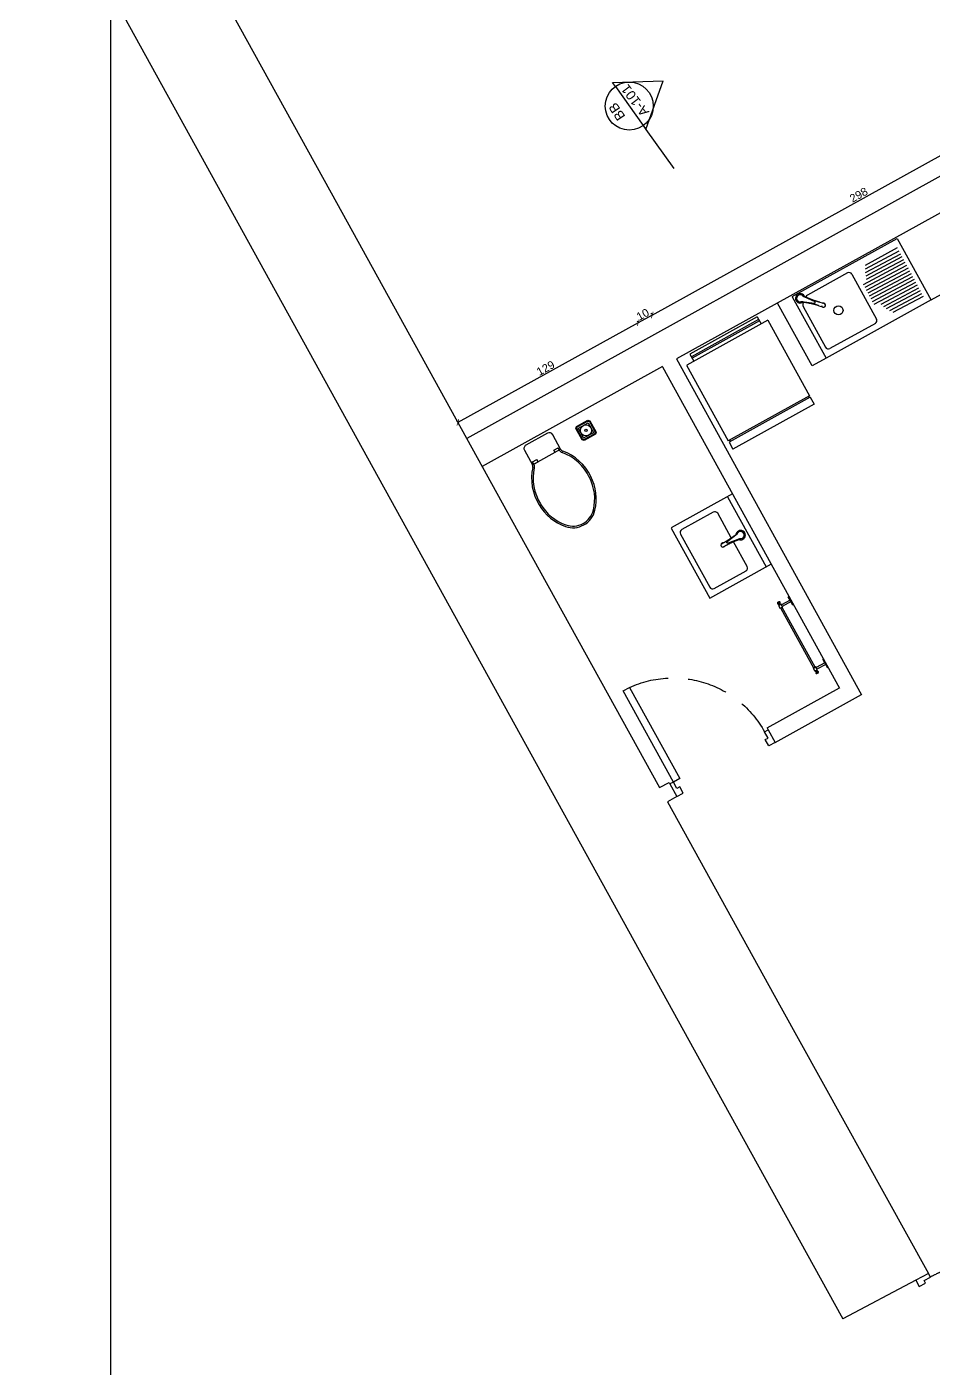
# Model space of a CAD drawing. Header units: millimetres. Extents: x 6031 to 12008, y 2 to 5193.
# Drawn here: x 8519 to 9085, y 3660 to 4498 of the extents above; entities that cross this region are included whole.
import ezdxf

# ---------------------------------------------------------------- set-up
doc = ezdxf.new("R2010")
doc.units = ezdxf.units.MM
doc.linetypes.add('HIDDEN', pattern=[0.375, 0.25, -0.125])
for name, color, linetype in [('A-DOOR-FULL', 3, 'Continuous'), ('A-FURN', 9, 'Continuous'), ('A-WALL-FULL-EXTR', 1, 'Continuous'), ('A-WALL-FULL-INTR', 2, 'Continuous'), ('QUOTE', 5, 'Continuous')]:
    doc.layers.add(name, color=color, linetype=linetype)
doc.styles.get("Standard").update_dxf_attribs({"font": 'arial.ttf'})
doc.dimstyles.new('ISO-25', dxfattribs={"dimtxt": 2.5, "dimasz": 2.5, "dimexe": 1.25, "dimexo": 0.625, "dimtad": 1, "dimtxsty": 'Standard', "dimcen": 2.5, "dimadec": 0, "dimazin": 0, "dimtfac": 1, "dimtmove": 0, "dimatfit": 3, "dimfxl": 1, "dimarcsym": 0})

# ---------------------------------------------------------------- blocks, each defined once
blk = doc.blocks.new('DOOR-65')
for points in [[(-0.07, 0.74), (-0.07, 0.09), (-0.025, 0.09), (-0.025, 0.74), (-0.07, 0.74)], [(-0.675, 0.09), (-0.7, 0.09), (-0.7, 0), (-0.655, 0), (-0.655, 0.045), (-0.675, 0.045), (-0.675, 0.09)], [(-0.025, 0.09), (0, 0.09), (0, 0), (-0.045, 0), (-0.045, 0.045), (-0.025, 0.045), (-0.025, 0.09)]]:
    blk.add_lwpolyline(points)
at = {"linetype": 'HIDDEN'}
blk.add_arc((-0.0221, 0.0889), 0.6529, 94.20758, 179.89952, dxfattribs=at)
blk = doc.blocks.new('_ArchTick')
at = {"color": 0, "linetype": 'ByBlock', "const_width": 0.15}
blk.add_lwpolyline([(-0.5, -0.5), (0.5, 0.5)], dxfattribs=at)
blk = doc.blocks.new('*D61')
at = {"layer": 'Defpoints', "color": 0, "transparency": 16777216}
for p in [(9170.17, 4462.44), (9170.17, 4462.44), (8909.25, 4317.81)]:
    blk.add_point(p, dxfattribs=at)
at = {"layer": 'QUOTE', "color": 0, "lineweight": -2, "transparency": 16777216}
for p, q in [((8909.25, 4317.81), (9170.17, 4462.44)), ((9169.87, 4462.99), (9169.56, 4463.53)), ((8908.95, 4318.36), (8908.65, 4318.91))]:
    blk.add_line(p, q, dxfattribs=at)
at = {"layer": 'QUOTE', "color": 0, "lineweight": -2, "transparency": 16777216, "xscale": 3, "yscale": 3, "zscale": 3}
for p, rotation in [((9170.17, 4462.44), 29.00000000000006), ((8909.25, 4317.81), 209.0000000000001)]:
    blk.add_blockref('_ArchTick', p, dxfattribs=dict(at, rotation=rotation))
at = {"layer": 'QUOTE', "color": 0, "transparency": 16777216, "insert": (9038.17, 4392.91), "char_height": 5, "attachment_point": 5, "rotation": 29}
blk.add_mtext('298', dxfattribs=at)
blk = doc.blocks.new('*D75')
at = {"layer": 'Defpoints', "color": 0, "transparency": 16777216}
for p in [(8909.25, 4317.81), (8900.48, 4312.98), (8900.48, 4312.98)]:
    blk.add_point(p, dxfattribs=at)
at = {"layer": 'QUOTE', "color": 0, "lineweight": -2, "transparency": 16777216}
for p, q in [((8909.25, 4317.81), (8900.48, 4312.98)), ((8908.95, 4318.36), (8908.65, 4318.91)), ((8900.18, 4313.52), (8899.88, 4314.07))]:
    blk.add_line(p, q, dxfattribs=at)
at = {"layer": 'QUOTE', "color": 0, "lineweight": -2, "transparency": 16777216, "xscale": 3, "yscale": 3, "zscale": 3}
for p, rotation in [((8909.25, 4317.81), 28.87865735082623), ((8900.48, 4312.98), 208.8786573508263)]:
    blk.add_blockref('_ArchTick', p, dxfattribs=dict(at, rotation=rotation))
at = {"layer": 'QUOTE', "color": 0, "transparency": 16777216, "insert": (8903.33, 4318.18), "char_height": 5, "attachment_point": 5, "rotation": 28.87866}
blk.add_mtext('10', dxfattribs=at)
blk = doc.blocks.new('*D98')
at = {"layer": 'Defpoints', "color": 0, "transparency": 16777216}
for p in [(8900.48, 4312.98), (8787.84, 4250.77), (8787.84, 4250.77)]:
    blk.add_point(p, dxfattribs=at)
at = {"layer": 'QUOTE', "color": 0, "lineweight": -2, "transparency": 16777216}
for p, q in [((8900.48, 4312.98), (8787.84, 4250.77)), ((8900.18, 4313.52), (8899.88, 4314.07)), ((8787.53, 4251.32), (8787.23, 4251.87))]:
    blk.add_line(p, q, dxfattribs=at)
at = {"layer": 'QUOTE', "color": 0, "lineweight": -2, "transparency": 16777216, "xscale": 3, "yscale": 3, "zscale": 3}
for p, rotation in [((8900.48, 4312.98), 28.90625091764386), ((8787.84, 4250.77), 208.9062509176439)]:
    blk.add_blockref('_ArchTick', p, dxfattribs=dict(at, rotation=rotation))
at = {"layer": 'QUOTE', "color": 0, "transparency": 16777216, "insert": (8842.62, 4284.66), "char_height": 5, "attachment_point": 5, "rotation": 28.90625}
blk.add_mtext('129', dxfattribs=at)

msp = doc.modelspace()

# ---------------------------------------------------------------- linework, layer by layer
at = {"layer": 'A-DOOR-FULL'}
msp.add_lwpolyline([(9082.998, 3716.698), (9081.828, 3718.908), (9073.874, 3714.697), (9075.979, 3710.72), (9079.957, 3712.825), (9079.021, 3714.593), (9082.998, 3716.698)], dxfattribs=at)
at = {"layer": 'A-DOOR-FULL', "linetype": 'HIDDEN'}
msp.add_arc((9114.35, 3659.448), 65.272, 32.095228, 118.706284, dxfattribs=at)
at = {"layer": 'A-FURN'}
for p, q in [((8996.61, 4329.309), (9062.207, 4365.67)), ((9062.229, 4359.782), (9042.21, 4348.686)), ((9062.191, 4365.661), (9083.361, 4327.215)), ((9067.115, 4350.588), (9040.997, 4336.719)), ((9063.364, 4357.653), (9042.165, 4346.398)), ((9064.301, 4355.887), (9042.284, 4344.196)), ((9065.239, 4354.12), (9042.55, 4342.073)), ((9066.177, 4352.354), (9042.953, 4340.023)), ((9031.245, 4344.147), (9006.315, 4330.328)), ((9033.933, 4343.314), (9049.369, 4315.283)), ((9068.053, 4348.821), (9041.935, 4334.953)), ((9068.991, 4347.055), (9042.873, 4333.186)), ((9069.929, 4345.288), (9043.81, 4331.42)), ((9070.867, 4343.522), (9044.748, 4329.654)), ((9071.805, 4341.755), (9045.686, 4327.887)), ((9072.743, 4339.989), (9046.624, 4326.121)), ((9073.681, 4338.222), (9047.562, 4324.354)), ((9074.619, 4336.456), (9051.998, 4324.445)), ((9075.557, 4334.69), (9053.624, 4323.044)), ((8996.602, 4329.304), (9017.771, 4290.859)), ((9003.58, 4325.59), (9003.287, 4324.611)), ((9003.58, 4325.59), (9003.703, 4325.865)), ((9005.098, 4328.981), (9005.179, 4329.162)), ((9013.895, 4325.768), (9015.304, 4325.353)), ((9076.494, 4332.923), (9055.398, 4321.722)), ((9077.432, 4331.157), (9057.338, 4320.487)), ((9078.37, 4329.39), (9059.466, 4319.353)), ((9003.424, 4323.094), (9017.428, 4297.662)), ((9013.272, 4323.662), (9014.682, 4323.246)), ((9048.589, 4312.607), (9020.14, 4296.837)), ((9017.781, 4290.864), (9009.037, 4286.018)), ((8861.921, 4248.211), (8868.935, 4252.059)), ((8862.343, 4247.872), (8868.994, 4251.521)), ((8863.187, 4247.194), (8869.112, 4250.445)), ((8868.935, 4252.059), (8870.292, 4251.663)), ((8868.994, 4251.521), (8869.954, 4251.241)), ((8869.112, 4250.445), (8869.276, 4250.397)), ((8869.276, 4250.397), (8872.527, 4244.473)), ((8869.954, 4251.241), (8873.603, 4244.591)), ((8870.292, 4251.663), (8874.141, 4244.65)), ((8852.015, 4233.94), (8847.043, 4243.001)), ((8861.526, 4246.853), (8861.921, 4248.211)), ((8865.374, 4239.839), (8861.526, 4246.853)), ((8862.064, 4246.912), (8862.343, 4247.872)), ((8865.713, 4240.261), (8862.064, 4246.912)), ((8863.139, 4247.03), (8863.187, 4247.194)), ((8866.39, 4241.106), (8863.139, 4247.03)), ((8872.479, 4244.308), (8866.555, 4241.058)), ((8873.323, 4243.631), (8866.673, 4239.982)), ((8873.745, 4243.292), (8866.732, 4239.444)), ((8872.527, 4244.473), (8872.479, 4244.308)), ((8873.603, 4244.591), (8873.323, 4243.631)), ((8874.141, 4244.65), (8873.745, 4243.292)), ((8829.393, 4233.317), (8834.366, 4224.256)), ((8834.366, 4224.256), (8852.015, 4233.94)), ((8847.786, 4233.331), (8850.416, 4234.774)), ((8848.508, 4232.016), (8847.786, 4233.331)), ((8851.138, 4233.459), (8850.416, 4234.774)), ((8866.732, 4239.444), (8865.374, 4239.839)), ((8866.673, 4239.982), (8865.713, 4240.261)), ((8866.555, 4241.058), (8866.39, 4241.106)), ((8834.521, 4226.052), (8837.151, 4227.495)), ((8835.242, 4224.737), (8834.521, 4226.052)), ((8835.242, 4224.737), (8837.872, 4226.18)), ((8837.872, 4226.18), (8837.151, 4227.495)), ((8959.414, 4206.117), (8921.039, 4184.845)), ((8956.166, 4204.311), (8980.301, 4160.479)), ((8947.268, 4194.575), (8927.666, 4183.71)), ((8958.565, 4178.566), (8950.1, 4193.94)), ((8921.074, 4184.739), (8945.191, 4140.942)), ((8926.838, 4180.995), (8945.161, 4147.719)), ((8968.489, 4160.685), (8959.954, 4176.185)), ((8945.157, 4141.003), (8983.672, 4162.353)), ((8947.877, 4146.97), (8967.809, 4158.018)), ((8997.066, 4136.649), (8994.205, 4141.825)), ((8988.507, 4138.677), (8987.472, 4138.105)), ((8987.472, 4138.105), (8987.554, 4137.957)), ((8988.589, 4138.529), (8987.554, 4137.957)), ((8988.916, 4137.937), (8987.881, 4137.365)), ((8987.881, 4137.365), (8987.963, 4137.217)), ((8988.998, 4137.789), (8987.963, 4137.217)), ((8988.412, 4136.404), (8988.194, 4136.283)), ((8988.194, 4136.283), (8989.175, 4134.508)), ((8989.243, 4137.346), (8988.208, 4136.774)), ((8988.208, 4136.774), (8988.412, 4136.404)), ((8989.447, 4136.976), (8988.412, 4136.404)), ((8988.589, 4138.529), (8988.507, 4138.677)), ((8988.998, 4137.789), (8988.916, 4137.937)), ((8989.175, 4134.508), (8989.393, 4134.629)), ((8989.447, 4136.976), (8989.243, 4137.346)), ((8989.393, 4134.629), (8990.428, 4135.201)), ((8989.393, 4134.629), (8989.474, 4134.481)), ((8989.665, 4137.096), (8989.447, 4136.976)), ((8989.474, 4134.481), (8989.548, 4134.522)), ((8990.436, 4135.012), (8989.548, 4134.522)), ((8989.548, 4134.522), (9010.061, 4097.4)), ((8990.646, 4135.322), (8989.665, 4137.096)), ((8995.349, 4139.755), (8989.87, 4136.727)), ((8990.428, 4135.201), (8990.646, 4135.322)), ((8990.51, 4135.053), (8990.428, 4135.201)), ((8990.436, 4135.012), (8990.51, 4135.053)), ((9010.949, 4097.89), (8990.436, 4135.012)), ((8995.921, 4138.719), (8990.442, 4135.691)), ((9017.006, 4100.562), (9011.527, 4097.534)), ((9017.578, 4099.526), (9012.099, 4096.499)), ((9015.862, 4102.632), (9018.723, 4097.456)), ((9010.069, 4097.211), (9009.851, 4097.09)), ((9009.851, 4097.09), (9010.832, 4095.316)), ((9010.061, 4097.4), (9009.987, 4097.359)), ((9009.987, 4097.359), (9010.069, 4097.211)), ((9010.949, 4097.89), (9010.061, 4097.4)), ((9010.069, 4097.211), (9011.104, 4097.783)), ((9010.832, 4095.316), (9011.05, 4095.436)), ((9011.023, 4097.931), (9010.949, 4097.89)), ((9011.104, 4097.783), (9011.023, 4097.931)), ((9012.085, 4096.008), (9011.05, 4095.436)), ((9011.05, 4095.436), (9011.254, 4095.066)), ((9011.322, 4097.904), (9011.104, 4097.783)), ((9012.289, 4095.639), (9011.254, 4095.066)), ((9012.303, 4096.129), (9011.322, 4097.904)), ((9012.534, 4095.195), (9011.499, 4094.623)), ((9011.499, 4094.623), (9011.581, 4094.475)), ((9012.616, 4095.047), (9011.581, 4094.475)), ((9012.943, 4094.455), (9011.908, 4093.883)), ((9011.908, 4093.883), (9011.99, 4093.735)), ((9011.99, 4093.735), (9013.025, 4094.307)), ((9012.085, 4096.008), (9012.303, 4096.129)), ((9012.289, 4095.639), (9012.085, 4096.008)), ((9012.616, 4095.047), (9012.534, 4095.195)), ((9013.025, 4094.307), (9012.943, 4094.455))]:
    msp.add_line(p, q, dxfattribs=at)
at = {"layer": 'A-FURN', "ltscale": 0.1}
for p, q in [((9083.377, 4327.226), (9107.748, 4340.736)), ((9009.027, 4286.012), (8987.381, 4325.323)), ((8974.709, 4316.738), (8932.727, 4293.467)), ((8843.827, 4243.938), (8830.33, 4236.533)), ((8994.205, 4141.825), (8994.647, 4142.07)), ((8997.066, 4136.649), (8997.509, 4136.894)), ((9015.862, 4102.632), (9016.306, 4102.877)), ((9018.723, 4097.456), (9019.166, 4097.701))]:
    msp.add_line(p, q, dxfattribs=at)
at = {"layer": 'A-FURN', "ltscale": 4}
for p, q in [((9002.119, 4326.053), (9002.09, 4326.051)), ((9002.148, 4326.056), (9002.119, 4326.053)), ((9002.177, 4326.059), (9002.148, 4326.056)), ((9002.206, 4326.062), (9002.177, 4326.059)), ((9002.236, 4326.065), (9002.206, 4326.062)), ((9002.265, 4326.069), (9002.236, 4326.065)), ((9002.295, 4326.072), (9002.265, 4326.069)), ((9002.324, 4326.075), (9002.295, 4326.072)), ((9002.354, 4326.079), (9002.324, 4326.075)), ((9002.384, 4326.082), (9002.354, 4326.079)), ((9002.413, 4326.085), (9002.384, 4326.082)), ((9002.443, 4326.088), (9002.413, 4326.085)), ((9002.473, 4326.09), (9002.443, 4326.088)), ((9002.502, 4326.092), (9002.473, 4326.09)), ((9002.532, 4326.094), (9002.502, 4326.092)), ((9002.561, 4326.095), (9002.532, 4326.094)), ((9002.591, 4326.096), (9002.561, 4326.095)), ((9002.62, 4326.097), (9002.591, 4326.096)), ((9002.649, 4326.096), (9002.62, 4326.097)), ((9002.678, 4326.095), (9002.649, 4326.096)), ((9002.746, 4326.091), (9002.678, 4326.095)), ((9010.377, 4324.974), (9002.746, 4326.091)), ((9002.815, 4326.085), (9002.746, 4326.091)), ((9002.882, 4326.076), (9002.815, 4326.085)), ((9002.95, 4326.065), (9002.882, 4326.076)), ((9003.017, 4326.053), (9002.95, 4326.065)), ((9003.083, 4326.039), (9003.017, 4326.053)), ((9003.15, 4326.023), (9003.083, 4326.039)), ((9003.216, 4326.007), (9003.15, 4326.023)), ((9003.282, 4325.989), (9003.216, 4326.007)), ((9003.347, 4325.971), (9003.282, 4325.989)), ((9003.413, 4325.952), (9003.347, 4325.971)), ((9003.478, 4325.932), (9003.413, 4325.952)), ((9003.544, 4325.913), (9003.478, 4325.932)), ((9003.609, 4325.893), (9003.544, 4325.913)), ((9003.674, 4325.873), (9003.609, 4325.893)), ((9003.74, 4325.854), (9003.674, 4325.873)), ((9003.805, 4325.835), (9003.74, 4325.854)), ((9003.871, 4325.817), (9003.805, 4325.835)), ((9003.929, 4329.372), (9003.867, 4329.4)), ((9003.867, 4329.4), (9010.752, 4326.241)), ((9003.937, 4325.8), (9003.871, 4325.817)), ((9003.992, 4329.345), (9003.929, 4329.372)), ((9004.002, 4325.783), (9003.937, 4325.8)), ((9004.055, 4329.32), (9003.992, 4329.345)), ((9004.184, 4325.751), (9004.002, 4325.783)), ((9004.119, 4329.297), (9004.055, 4329.32)), ((9004.183, 4329.274), (9004.119, 4329.297)), ((9004.247, 4329.253), (9004.183, 4329.274)), ((9005.011, 4325.603), (9004.184, 4325.751)), ((9004.312, 4329.232), (9004.247, 4329.253)), ((9004.377, 4329.212), (9004.312, 4329.232)), ((9004.443, 4329.193), (9004.377, 4329.212)), ((9004.508, 4329.174), (9004.443, 4329.193)), ((9004.573, 4329.154), (9004.508, 4329.174)), ((9004.639, 4329.135), (9004.573, 4329.154)), ((9004.704, 4329.116), (9004.639, 4329.135)), ((9004.769, 4329.095), (9004.704, 4329.116)), ((9004.834, 4329.075), (9004.769, 4329.095)), ((9004.899, 4329.053), (9004.834, 4329.075)), ((9004.964, 4329.031), (9004.899, 4329.053)), ((9005.027, 4329.008), (9004.964, 4329.031)), ((9005.289, 4325.553), (9005.011, 4325.603)), ((9005.09, 4328.984), (9005.027, 4329.008)), ((9005.153, 4328.96), (9005.09, 4328.984)), ((9005.215, 4328.935), (9005.153, 4328.96)), ((9005.277, 4328.91), (9005.215, 4328.935)), ((9005.34, 4328.884), (9005.277, 4328.91)), ((9005.568, 4325.502), (9005.289, 4325.553)), ((9005.402, 4328.858), (9005.34, 4328.884)), ((9005.464, 4328.831), (9005.402, 4328.858)), ((9005.526, 4328.804), (9005.464, 4328.831)), ((9005.588, 4328.777), (9005.526, 4328.804)), ((9005.847, 4325.452), (9005.568, 4325.502)), ((9005.649, 4328.75), (9005.588, 4328.777)), ((9005.711, 4328.723), (9005.649, 4328.75)), ((9005.773, 4328.696), (9005.711, 4328.723)), ((9005.835, 4328.669), (9005.773, 4328.696)), ((9005.897, 4328.642), (9005.835, 4328.669)), ((9006.126, 4325.401), (9005.847, 4325.452)), ((9005.958, 4328.615), (9005.897, 4328.642)), ((9006.02, 4328.588), (9005.958, 4328.615)), ((9006.083, 4328.562), (9006.02, 4328.588)), ((9006.145, 4328.536), (9006.083, 4328.562)), ((9006.405, 4325.349), (9006.126, 4325.401)), ((9006.207, 4328.511), (9006.145, 4328.536)), ((9006.464, 4328.407), (9006.207, 4328.511)), ((9006.684, 4325.296), (9006.405, 4325.349)), ((9006.72, 4328.303), (9006.464, 4328.407)), ((9006.962, 4325.243), (9006.684, 4325.296)), ((9006.976, 4328.198), (9006.72, 4328.303)), ((9007.241, 4325.189), (9006.962, 4325.243)), ((9007.232, 4328.094), (9006.976, 4328.198)), ((9007.489, 4327.99), (9007.232, 4328.094)), ((9007.519, 4325.134), (9007.241, 4325.189)), ((9007.745, 4327.886), (9007.489, 4327.99)), ((9007.797, 4325.078), (9007.519, 4325.134)), ((9008.001, 4327.782), (9007.745, 4327.886)), ((9008.075, 4325.021), (9007.797, 4325.078)), ((9008.258, 4327.679), (9008.001, 4327.782)), ((9008.353, 4324.963), (9008.075, 4325.021)), ((9008.515, 4327.576), (9008.258, 4327.679)), ((9008.772, 4327.475), (9008.515, 4327.576)), ((9009.029, 4327.374), (9008.772, 4327.475)), ((9009.287, 4327.275), (9009.029, 4327.374)), ((9009.545, 4327.176), (9009.287, 4327.275)), ((9009.804, 4327.079), (9009.545, 4327.176)), ((9010.064, 4326.984), (9009.804, 4327.079)), ((9010.324, 4326.89), (9010.064, 4326.984)), ((9010.585, 4326.798), (9010.324, 4326.89)), ((9010.846, 4326.708), (9010.585, 4326.798)), ((9011.109, 4326.62), (9010.846, 4326.708)), ((9011.372, 4326.534), (9011.109, 4326.62)), ((9011.458, 4326.506), (9011.372, 4326.534)), ((9011.544, 4326.478), (9011.458, 4326.506)), ((9011.631, 4326.451), (9011.544, 4326.478)), ((9011.717, 4326.423), (9011.631, 4326.451)), ((9011.803, 4326.396), (9011.717, 4326.423)), ((9011.89, 4326.368), (9011.803, 4326.396)), ((9011.976, 4326.34), (9011.89, 4326.368)), ((9012.062, 4326.313), (9011.976, 4326.34)), ((9012.149, 4326.286), (9012.062, 4326.313)), ((9012.235, 4326.258), (9012.149, 4326.286)), ((9012.322, 4326.231), (9012.235, 4326.258)), ((9012.408, 4326.204), (9012.322, 4326.231)), ((9012.494, 4326.177), (9012.408, 4326.204)), ((9012.581, 4326.15), (9012.494, 4326.177)), ((9012.668, 4326.123), (9012.581, 4326.15)), ((9012.754, 4326.096), (9012.668, 4326.123)), ((9012.841, 4326.069), (9012.754, 4326.096)), ((9012.927, 4326.043), (9012.841, 4326.069)), ((9013.014, 4326.016), (9012.927, 4326.043)), ((9013.101, 4325.99), (9013.014, 4326.016)), ((9013.152, 4325.975), (9013.101, 4325.99)), ((9013.203, 4325.96), (9013.152, 4325.975)), ((9013.255, 4325.946), (9013.203, 4325.96)), ((9013.308, 4325.931), (9013.255, 4325.946)), ((9013.361, 4325.917), (9013.308, 4325.931)), ((9013.414, 4325.903), (9013.361, 4325.917)), ((9013.468, 4325.889), (9013.414, 4325.903)), ((9013.521, 4325.875), (9013.468, 4325.889)), ((9013.575, 4325.86), (9013.521, 4325.875)), ((9013.629, 4325.846), (9013.575, 4325.86)), ((9013.683, 4325.831), (9013.629, 4325.846)), ((9013.736, 4325.816), (9013.683, 4325.831)), ((9013.79, 4325.801), (9013.736, 4325.816)), ((9013.843, 4325.785), (9013.79, 4325.801)), ((9013.895, 4325.768), (9013.843, 4325.785)), ((9015.356, 4325.336), (9015.304, 4325.353)), ((9015.407, 4325.319), (9015.356, 4325.336)), ((9015.458, 4325.3), (9015.407, 4325.319)), ((9015.507, 4325.281), (9015.458, 4325.3)), ((9015.556, 4325.262), (9015.507, 4325.281)), ((9015.586, 4325.249), (9015.556, 4325.262)), ((9015.615, 4325.236), (9015.586, 4325.249)), ((9015.644, 4325.222), (9015.615, 4325.236)), ((9015.672, 4325.208), (9015.644, 4325.222)), ((9015.701, 4325.193), (9015.672, 4325.208)), ((9015.73, 4325.178), (9015.701, 4325.193)), ((9015.758, 4325.163), (9015.73, 4325.178)), ((9015.786, 4325.147), (9015.758, 4325.163)), ((9015.815, 4325.131), (9015.786, 4325.147)), ((9015.843, 4325.115), (9015.815, 4325.131)), ((9015.871, 4325.098), (9015.843, 4325.115)), ((9015.899, 4325.082), (9015.871, 4325.098)), ((9015.927, 4325.065), (9015.899, 4325.082)), ((9015.955, 4325.049), (9015.927, 4325.065)), ((9015.983, 4325.032), (9015.955, 4325.049)), ((9016.01, 4325.016), (9015.983, 4325.032)), ((9016.038, 4325), (9016.01, 4325.016)), ((9008.63, 4324.903), (9008.353, 4324.963)), ((9008.907, 4324.842), (9008.63, 4324.903)), ((9009.184, 4324.78), (9008.907, 4324.842)), ((9009.46, 4324.716), (9009.184, 4324.78)), ((9009.736, 4324.65), (9009.46, 4324.716)), ((9010.011, 4324.583), (9009.736, 4324.65)), ((9010.286, 4324.513), (9010.011, 4324.583)), ((9010.56, 4324.442), (9010.286, 4324.513)), ((9010.657, 4324.417), (9010.56, 4324.442)), ((9010.753, 4324.391), (9010.657, 4324.417)), ((9010.85, 4324.365), (9010.753, 4324.391)), ((9010.946, 4324.339), (9010.85, 4324.365)), ((9011.042, 4324.313), (9010.946, 4324.339)), ((9011.139, 4324.287), (9011.042, 4324.313)), ((9011.235, 4324.261), (9011.139, 4324.287)), ((9011.332, 4324.235), (9011.235, 4324.261)), ((9011.428, 4324.208), (9011.332, 4324.235)), ((9011.524, 4324.182), (9011.428, 4324.208)), ((9011.62, 4324.155), (9011.524, 4324.182)), ((9011.717, 4324.128), (9011.62, 4324.155)), ((9011.813, 4324.101), (9011.717, 4324.128)), ((9011.909, 4324.074), (9011.813, 4324.101)), ((9012.005, 4324.047), (9011.909, 4324.074)), ((9012.101, 4324.019), (9012.005, 4324.047)), ((9012.197, 4323.992), (9012.101, 4324.019)), ((9012.293, 4323.965), (9012.197, 4323.992)), ((9012.389, 4323.937), (9012.293, 4323.965)), ((9012.485, 4323.909), (9012.389, 4323.937)), ((9012.536, 4323.894), (9012.485, 4323.909)), ((9012.587, 4323.879), (9012.536, 4323.894)), ((9012.638, 4323.863), (9012.587, 4323.879)), ((9012.69, 4323.846), (9012.638, 4323.863)), ((9012.742, 4323.829), (9012.69, 4323.846)), ((9012.795, 4323.812), (9012.742, 4323.829)), ((9012.847, 4323.794), (9012.795, 4323.812)), ((9012.9, 4323.777), (9012.847, 4323.794)), ((9012.953, 4323.759), (9012.9, 4323.777)), ((9013.007, 4323.742), (9012.953, 4323.759)), ((9013.06, 4323.725), (9013.007, 4323.742)), ((9013.113, 4323.708), (9013.06, 4323.725)), ((9013.166, 4323.692), (9013.113, 4323.708)), ((9013.219, 4323.677), (9013.166, 4323.692)), ((9013.272, 4323.662), (9013.219, 4323.677)), ((9014.735, 4323.232), (9014.682, 4323.246)), ((9014.788, 4323.219), (9014.735, 4323.232)), ((9014.84, 4323.207), (9014.788, 4323.219)), ((9014.892, 4323.196), (9014.84, 4323.207)), ((9014.944, 4323.186), (9014.892, 4323.196)), ((9014.975, 4323.181), (9014.944, 4323.186)), ((9015.007, 4323.177), (9014.975, 4323.181)), ((9015.039, 4323.173), (9015.007, 4323.177)), ((9015.071, 4323.169), (9015.039, 4323.173)), ((9015.103, 4323.166), (9015.071, 4323.169)), ((9015.135, 4323.164), (9015.103, 4323.166)), ((9015.168, 4323.162), (9015.135, 4323.164)), ((9015.2, 4323.16), (9015.168, 4323.162)), ((9015.233, 4323.159), (9015.2, 4323.16)), ((9015.265, 4323.157), (9015.233, 4323.159)), ((9015.298, 4323.156), (9015.265, 4323.157)), ((9015.33, 4323.155), (9015.298, 4323.156)), ((9015.363, 4323.154), (9015.33, 4323.155)), ((9015.396, 4323.154), (9015.363, 4323.154)), ((9015.428, 4323.153), (9015.396, 4323.154)), ((9015.461, 4323.152), (9015.428, 4323.153)), ((9015.493, 4323.151), (9015.461, 4323.152)), ((9015.525, 4323.149), (9015.493, 4323.151)), ((9015.557, 4323.148), (9015.525, 4323.149)), ((9015.589, 4323.146), (9015.557, 4323.148)), ((9016.066, 4324.984), (9016.038, 4325)), ((9016.094, 4324.968), (9016.066, 4324.984)), ((9016.122, 4324.953), (9016.094, 4324.968))]:
    msp.add_line(p, q, dxfattribs=at)
at = {"layer": 'A-FURN', "ltscale": 0.001}
for p, q in [((9083.378, 4327.224), (9017.781, 4290.864)), ((8974.707, 4316.737), (8977.169, 4312.267)), ((8981.466, 4314.648), (8930.738, 4286.529)), ((8975.673, 4314.986), (8933.7, 4291.72)), ((8976.155, 4314.11), (8934.182, 4290.844)), ((8981.437, 4314.645), (9007.484, 4267.342)), ((8932.73, 4293.479), (8935.191, 4289.01)), ((8930.708, 4286.526), (8956.75, 4239.233)), ((9007.496, 4267.348), (8956.756, 4239.223)), ((9007.979, 4266.471), (8957.251, 4238.352)), ((9006.699, 4266.939), (9007.166, 4266.055)), ((9007.972, 4266.48), (9010.384, 4262.1)), ((9010.389, 4262.09), (8959.661, 4233.971)), ((8957.232, 4238.354), (8959.644, 4233.974)), ((8957.525, 4239.681), (8958.027, 4238.817))]:
    msp.add_line(p, q, dxfattribs=at)
at = {"layer": 'A-FURN', "ltscale": 4}
for points in [[(9004.445, 4329.185, 0.2437367), (9002.494, 4331.062, 1), (9000.824, 4325.419, 0.244286), (9003.487, 4325.935)], [(9003.204, 4329.85, 0.1216881), (9002.277, 4330.394, 1), (9001.005, 4326.098, 0.123107), (9002.091, 4326.051)], [(9015.128, 4323.124, 0.1503111), (9015.77, 4322.697, 1), (9016.515, 4325.213, 0.1450626), (9015.769, 4325.213)], [(8963.198, 4177.637, 0.2437367), (8965.904, 4177.717, 1), (8963.042, 4182.859, 0.244286), (8961.547, 4180.595)], [(8964.542, 4178.057, 0.1216881), (8965.579, 4178.339, 1), (8963.4, 4182.254, 0.123107), (8962.607, 4181.511)], [(8953.47, 4175.409, 0.1503111), (8952.715, 4175.249, 1), (8953.991, 4172.956, 0.1450626), (8954.513, 4173.489)], [(8953.285, 4172.973), (8953.316, 4172.982), (8953.347, 4172.991), (8953.377, 4173), (8953.409, 4173.009), (8953.44, 4173.017), (8953.471, 4173.025), (8953.502, 4173.034), (8953.534, 4173.042), (8953.565, 4173.051), (8953.596, 4173.059), (8953.628, 4173.068), (8953.659, 4173.077), (8953.69, 4173.086), (8953.721, 4173.096), (8953.752, 4173.105), (8953.782, 4173.116), (8953.812, 4173.126), (8953.843, 4173.137), (8953.872, 4173.149), (8953.902, 4173.161), (8953.95, 4173.182), (8953.998, 4173.205), (8954.047, 4173.228), (8954.095, 4173.252), (8954.144, 4173.278), (8954.192, 4173.304), (8954.241, 4173.33), (8954.289, 4173.358), (8954.337, 4173.385), (8954.385, 4173.413), (8954.433, 4173.442), (8954.481, 4173.47), (8954.529, 4173.499), (8954.577, 4173.527), (8954.624, 4173.555), (8954.671, 4173.583), (8954.718, 4173.611), (8954.765, 4173.638), (8954.812, 4173.664), (8954.858, 4173.69), (8954.938, 4173.733), (8955.017, 4173.777), (8955.097, 4173.82), (8955.176, 4173.863), (8955.256, 4173.906), (8955.336, 4173.949), (8955.416, 4173.992), (8955.496, 4174.035), (8955.576, 4174.078), (8955.656, 4174.12), (8955.736, 4174.163), (8955.816, 4174.206), (8955.896, 4174.248), (8955.976, 4174.29), (8956.056, 4174.333), (8956.136, 4174.375), (8956.216, 4174.417), (8956.296, 4174.46), (8956.376, 4174.502), (8956.457, 4174.544), (8956.702, 4174.672), (8956.949, 4174.798), (8957.196, 4174.922), (8957.444, 4175.043), (8957.693, 4175.164), (8957.943, 4175.282), (8958.194, 4175.399), (8958.445, 4175.515), (8958.696, 4175.629), (8958.948, 4175.743), (8959.201, 4175.855), (8959.454, 4175.967), (8959.707, 4176.078), (8959.961, 4176.189), (8960.214, 4176.299), (8960.468, 4176.409), (8960.722, 4176.519), (8960.976, 4176.629), (8961.23, 4176.739), (8961.483, 4176.85), (8961.545, 4176.876), (8961.607, 4176.903), (8961.669, 4176.929), (8961.732, 4176.954), (8961.794, 4176.98), (8961.857, 4177.005), (8961.919, 4177.03), (8961.982, 4177.055), (8962.045, 4177.08), (8962.107, 4177.106), (8962.17, 4177.131), (8962.232, 4177.156), (8962.295, 4177.182), (8962.357, 4177.208), (8962.419, 4177.234), (8962.481, 4177.261), (8962.542, 4177.289), (8962.603, 4177.316), (8962.664, 4177.345), (8962.725, 4177.374), (8962.786, 4177.404), (8962.847, 4177.436), (8962.907, 4177.468), (8962.967, 4177.5), (8963.027, 4177.533), (8963.086, 4177.566), (8963.146, 4177.6), (8963.205, 4177.633), (8963.265, 4177.666), (8963.325, 4177.698), (8963.385, 4177.73), (8963.445, 4177.761), (8963.506, 4177.791), (8963.568, 4177.82), (8963.63, 4177.848), (8963.693, 4177.874), (8963.756, 4177.899), (8956.681, 4175.192, -0.7581403), (8956.039, 4176.347), (8962.177, 4181.015), (8962.228, 4181.061), (8962.249, 4181.081), (8962.269, 4181.101), (8962.29, 4181.123), (8962.31, 4181.144), (8962.329, 4181.166), (8962.349, 4181.188), (8962.368, 4181.211), (8962.387, 4181.234), (8962.406, 4181.257), (8962.424, 4181.281), (8962.443, 4181.304), (8962.461, 4181.327), (8962.479, 4181.351), (8962.498, 4181.375), (8962.516, 4181.398), (8962.534, 4181.421), (8962.553, 4181.444), (8962.571, 4181.467), (8962.589, 4181.49), (8962.608, 4181.512)]]:
    msp.add_lwpolyline(points, format="xyb", dxfattribs=at)
for points in [[(9003.182, 4329.866), (9003.207, 4329.848), (9003.232, 4329.829), (9003.257, 4329.811), (9003.282, 4329.792), (9003.307, 4329.773), (9003.332, 4329.754), (9003.356, 4329.734), (9003.381, 4329.715), (9003.406, 4329.696), (9003.43, 4329.676), (9003.455, 4329.657), (9003.48, 4329.638), (9003.505, 4329.619), (9003.53, 4329.6), (9003.555, 4329.582), (9003.581, 4329.564), (9003.606, 4329.546), (9003.632, 4329.529), (9003.658, 4329.513), (9003.684, 4329.496), (9003.744, 4329.462), (9003.805, 4329.43), (9003.867, 4329.4)], [(8952.369, 4174.619), (8952.393, 4174.641), (8952.416, 4174.663), (8952.44, 4174.685), (8952.463, 4174.707), (8952.487, 4174.729), (8952.51, 4174.752), (8952.533, 4174.775), (8952.557, 4174.797), (8952.58, 4174.82), (8952.604, 4174.843), (8952.627, 4174.865), (8952.651, 4174.887), (8952.675, 4174.909), (8952.699, 4174.931), (8952.724, 4174.952), (8952.748, 4174.973), (8952.773, 4174.994), (8952.798, 4175.014), (8952.824, 4175.033), (8952.849, 4175.052), (8952.892, 4175.082), (8952.937, 4175.111), (8952.982, 4175.14), (8953.028, 4175.169), (8953.075, 4175.197), (8953.123, 4175.224), (8953.171, 4175.251), (8953.22, 4175.278), (8953.269, 4175.304), (8953.318, 4175.33), (8953.368, 4175.356), (8953.417, 4175.382), (8953.467, 4175.408), (8953.516, 4175.433), (8953.565, 4175.458), (8953.614, 4175.484), (8953.662, 4175.509), (8953.71, 4175.535), (8953.757, 4175.56), (8953.803, 4175.586), (8953.89, 4175.635), (8953.977, 4175.684), (8954.063, 4175.734), (8954.15, 4175.783), (8954.237, 4175.833), (8954.324, 4175.882), (8954.41, 4175.932), (8954.497, 4175.982), (8954.583, 4176.032), (8954.67, 4176.082), (8954.756, 4176.132), (8954.843, 4176.182), (8954.929, 4176.232), (8955.015, 4176.283), (8955.101, 4176.334), (8955.187, 4176.384), (8955.273, 4176.435), (8955.359, 4176.486), (8955.445, 4176.537), (8955.531, 4176.588), (8955.774, 4176.734), (8956.015, 4176.882), (8956.256, 4177.031), (8956.496, 4177.182), (8956.735, 4177.335), (8956.973, 4177.489), (8957.211, 4177.644), (8957.447, 4177.8), (8957.683, 4177.958), (8957.919, 4178.116), (8958.153, 4178.276), (8958.387, 4178.436), (8958.621, 4178.597), (8958.854, 4178.759), (8959.086, 4178.921), (8959.318, 4179.084), (8959.55, 4179.248), (8959.782, 4179.411), (8960.013, 4179.575), (8960.244, 4179.739), (8960.927, 4180.226), (8961.078, 4180.333), (8961.136, 4180.369), (8961.194, 4180.404), (8961.253, 4180.438), (8961.312, 4180.471), (8961.372, 4180.505), (8961.432, 4180.538), (8961.491, 4180.57), (8961.551, 4180.603), (8961.611, 4180.636), (8961.67, 4180.67), (8961.73, 4180.704), (8961.788, 4180.739), (8961.846, 4180.774), (8961.904, 4180.811), (8961.96, 4180.849), (8962.016, 4180.888), (8962.071, 4180.929), (8962.125, 4180.971), (8962.177, 4181.015)], [(8964.568, 4178.062), (8964.538, 4178.057), (8964.507, 4178.051), (8964.476, 4178.047), (8964.445, 4178.042), (8964.414, 4178.038), (8964.383, 4178.034), (8964.352, 4178.029), (8964.321, 4178.025), (8964.29, 4178.021), (8964.259, 4178.017), (8964.228, 4178.013), (8964.197, 4178.009), (8964.166, 4178.004), (8964.135, 4177.999), (8964.104, 4177.994), (8964.074, 4177.989), (8964.043, 4177.983), (8964.013, 4177.976), (8963.983, 4177.969), (8963.953, 4177.962), (8963.886, 4177.943), (8963.821, 4177.922), (8963.756, 4177.899)]]:
    msp.add_lwpolyline(points, dxfattribs=at)
at = {"layer": 'A-FURN'}
for centre, radius in [((9025.555, 4320.746), 2.837), ((8867.833, 4245.751), 3.5), ((8867.833, 4245.751), 0.8)]:
    msp.add_circle(centre, radius, dxfattribs=at)
for centre, radius, start, end in [((9032.183, 4342.381), 2, 27.966955, 117.966955), ((9008.392, 4327.171), 3.779, 123.337814, 148.214898), ((9005.203, 4324.039), 2, 163.361092, 207.966955), ((9047.619, 4314.356), 2, 297.966955, 27.966955), ((9019.205, 4298.606), 2, 207.966955, 297.966955), ((8844.966, 4241.862), 2.368, 28.754347, 118.754347), ((8831.47, 4234.456), 2.368, 118.75434, 208.75434), ((8854.091, 4235.08), 3.368, 208.754369, 250.172562), ((8854.091, 4235.08), 2.368, 208.754369, 250.172562), ((8842.768, 4203.675), 31.015, 25.201713, 70.172533), ((8832.289, 4223.116), 3.368, 347.336118, 28.754311), ((8842.768, 4203.675), 30.015, 25.201713, 70.172533), ((8864.86, 4215.798), 31.015, 167.336147, 212.306967), ((8832.289, 4223.116), 2.368, 347.336118, 28.754311), ((8864.86, 4215.798), 30.015, 167.336147, 212.306967), ((8844.048, 4202.839), 29.241, 346.579708, 27.669497), ((8844.048, 4202.839), 30.241, 346.579708, 27.669497), ((8864.878, 4214.269), 29.241, 209.839178, 250.928967), ((8864.878, 4214.269), 30.241, 209.839178, 250.928967), ((8859.64, 4199.118), 14.211, 250.928973, 346.579715), ((8859.64, 4199.118), 13.211, 250.928973, 346.579715), ((8948.32, 4192.612), 2.227, 36.686864, 118.195243), ((8928.614, 4181.948), 2, 118.278913, 208.278913), ((8966.741, 4159.713), 2, 299.09435, 29.09435), ((8946.91, 4148.76), 2.035, 210.762168, 298.383256), ((8987.717, 4137.661), 0.338, 118.923986, 298.923986), ((8988.066, 4136.985), 0.254, 303.903092, 113.94488), ((8988.753, 4138.233), 0.338, 298.923986, 118.923986), ((8989.14, 4137.578), 0.254, 123.903092, 293.94488), ((9011.357, 4094.834), 0.254, 303.903092, 113.94488), ((9011.744, 4094.179), 0.338, 118.923986, 298.923986), ((9012.431, 4095.427), 0.254, 123.903092, 293.94488), ((9012.78, 4094.751), 0.338, 298.923986, 118.923986)]:
    msp.add_arc(centre, radius, start, end, dxfattribs=at)
at = {"layer": 'A-FURN', "ltscale": 4}
msp.add_arc((9010.387, 4325.66), 0.687, 269.175953, 57.844882, dxfattribs=at)
at = {"layer": 'A-WALL-FULL-EXTR'}
for p, q in [((8571.113, 4643.267), (8708.597, 4394.279)), ((8518.578, 4614.282), (8775.78, 4148.103)), ((8571.113, 3193.267), (8571.113, 4519.063)), ((8708.597, 4394.279), (8825.579, 4182.42)), ((8825.579, 4182.42), (8913.845, 4022.569)), ((8775.78, 4148.103), (8935.483, 3858.642)), ((8918.766, 4013.657), (8988.782, 3886.855)), ((8988.782, 3886.855), (9081.828, 3718.908)), ((8935.483, 3858.642), (9028.234, 3690.531))]:
    msp.add_line(p, q, dxfattribs=at)
at = {"layer": 'A-WALL-FULL-EXTR', "ltscale": 0.1}
for p, q in [((8793.628, 4240.858), (9184.339, 4457.432)), ((9185.296, 4435.027), (8924.356, 4290.386)), ((8915.697, 4285.586), (8803.083, 4223.163)), ((9073.874, 3714.697), (9028.234, 3690.531))]:
    msp.add_line(p, q, dxfattribs=at)
at = {"layer": 'A-WALL-FULL-INTR', "ltscale": 0.1}
for p, q in [((8915.615, 4285.541), (9026.172, 4084.763)), ((8924.356, 4290.386), (9039.938, 4080.483)), ((8980.925, 4059.827), (9026.111, 4084.874)), ((8985.947, 4050.725), (9039.866, 4080.613)), ((8913.845, 4022.569), (8919.743, 4025.82)), ((8924.66, 4016.911), (8918.766, 4013.657))]:
    msp.add_line(p, q, dxfattribs=at)
at = {"layer": 'A-WALL-FULL-INTR'}
for p, q in [((8980.925, 4059.827), (8981.6, 4058.605)), ((8919.743, 4025.82), (8920.309, 4024.79))]:
    msp.add_line(p, q, dxfattribs=at)
at = {"layer": 'QUOTE'}
for p, q in [((8884.444, 4463.079), (8916.068, 4464.181)), ((8886.184, 4460.635), (8884.444, 4463.079)), ((8886.184, 4460.635), (8903.582, 4436.195)), ((8905.322, 4433.751), (8916.068, 4464.181)), ((8903.582, 4436.195), (8905.322, 4433.751)), ((8905.322, 4433.751), (8922.72, 4409.311))]:
    msp.add_line(p, q, dxfattribs=at)
msp.add_circle((8894.883, 4448.415), 15, dxfattribs=at)

# ---------------------------------------------------------------- block references
at = {"layer": 'A-DOOR-FULL', "xscale": -100, "yscale": 100, "zscale": 100, "rotation": 28.88658176690756}
msp.add_blockref('DOOR-65', (8924.657, 4016.91), dxfattribs=at)

# ---------------------------------------------------------------- texts
at = {"layer": 'QUOTE'}
for s, rotation, p in [('A-101', 127.244457, (8907.584, 4444.77)), ('BB', 123.632171, (8892.671, 4441.907))]:
    msp.add_text(s, height=6, rotation=rotation, dxfattribs=at).set_placement(p)

# ---------------------------------------------------------------- dimensions: what is measured, and where the dimension line sits
for p1, p2, picture, middle in [((8909.253, 4317.813), (9170.171, 4462.442), '*D61', (9038.171, 4392.907)), ((8909.253, 4317.813), (8900.483, 4312.976), '*D75', (8903.334, 4318.177)), ((8900.483, 4312.976), (8787.836, 4250.775), '*D98', (8842.624, 4284.657))]:
    dim = msp.add_aligned_dim(p1=p1, p2=p2, distance=0, dimstyle='ISO-25', override={"dimtxt": 5, "dimasz": 3, "dimdec": 0, "dimblk1": 'ArchTick', "dimblk2": 'ArchTick', "dimsah": 1}, dxfattribs=at)
    dim.commit()
    dim.dimension.update_dxf_attribs({"geometry": picture, "text_midpoint": middle})

doc.saveas('drawing.dxf')
